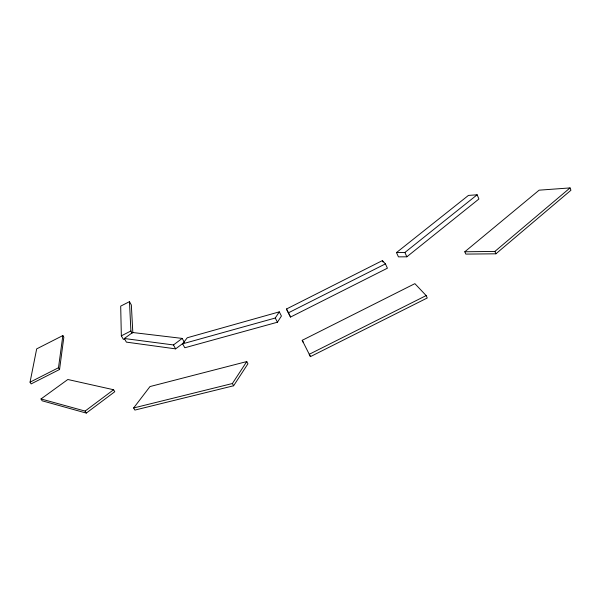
<?xml version="1.0" encoding="UTF-8"?>
<svg xmlns="http://www.w3.org/2000/svg" width="601" height="601" viewBox="0 0 601 601"><rect width="100%" height="100%" fill="white"/><g stroke="black" fill="none" stroke-linecap="round" stroke-linejoin="round"><path stroke-width="0.9" d="M59.559 369.487L63.834 337.199L62.857 335.561L36.676 348.88L30.05 382.161L31.124 383.911L59.559 369.487L58.492 367.729L62.857 335.561M277.422 322.226L281.426 316.036L279.3 311.859L187.257 337.762L182.629 343.825L184.8 347.769L277.422 322.226L275.266 318.019L279.3 311.859M233.616 385.767L247.935 363.778L246.763 361.569L149.995 386.556L133.632 407.974L134.864 410.085L233.616 385.767L232.399 383.513L246.763 361.569M495.908 253.81L570.95 190.247L570.048 187.918L539.135 190.171L464.806 251.774L465.805 254.088L495.908 253.81L494.893 251.421L464.806 251.774M494.893 251.421L570.048 187.918M406.847 256.807L478.914 199.006L477.149 194.784L468.442 195.415L396.48 252.578L398.44 256.867L406.847 256.807L404.886 252.48L396.48 252.578M404.886 252.48L477.149 194.784M86.289 413.082L114.761 391.732L113.597 389.741L67.83 379.501L41.018 398.951L42.153 400.799L86.289 413.082L85.087 411.084L41.018 398.951M175.62 348.865L184.342 342.315L182.193 338.408L132.603 332.503L124.324 338.506L126.39 342.127L175.62 348.865L173.456 344.951L124.324 338.506M85.087 411.084L113.597 389.741M173.456 344.951L182.193 338.408M132.829 332.721L131.349 304.992L129.478 301.657L120.688 306.134L121.342 335.839L123.385 339.415L124.978 338.603M30.05 382.161L58.492 367.729M121.342 335.839L130.898 330.986L129.478 301.657M286.474 309.019L382.386 260.601L385.421 263.877L387.42 268.196L290.531 317.065L286.474 309.019L288.397 312.836L385.421 263.877M310.439 356.626L302.22 340.316L414.878 283.649L426.162 295.579L427.251 297.976L310.439 356.626L309.26 354.297L426.162 295.579M182.629 343.825L275.266 318.019M133.632 407.974L232.399 383.513M130.898 330.986L132.115 333.142M302.22 340.316L303.362 342.578M288.593 313.211L290.531 317.065M382.386 260.601L383.047 262.028"/></g></svg>
